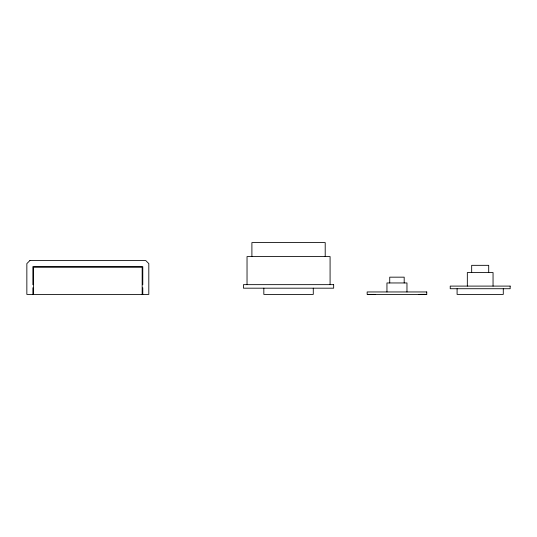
<?xml version="1.0" encoding="UTF-8"?>
<svg xmlns="http://www.w3.org/2000/svg" width="537" height="537" viewBox="0 0 537 537"><rect width="100%" height="100%" fill="white"/><g stroke="black" fill="none" stroke-linecap="round" stroke-linejoin="round"><path stroke-width="0.81" d="M418.759 294.404L426.754 294.363M373.718 294.39L373.322 294.39M419.806 294.363L424.942 294.363M367.926 294.39L375.148 294.404M503.283 288.725L503.283 294.404L457.094 294.404L457.094 288.725M493.047 286.1L493.047 272.548L467.331 272.548L467.331 286.1M488.704 272.548L488.704 265.332L471.674 265.332L471.674 272.548M406.965 291.953L406.965 282.959L386.949 282.959L386.949 291.953M404.186 282.959L404.186 277.166L389.728 277.166L389.728 282.959M330.08 284.65L330.08 256.579L247.033 256.579L247.033 284.65M325.207 256.579L325.207 242.596L251.9 242.596L251.9 256.579M313.279 288.181L313.279 294.404L263.828 294.404L263.828 288.181M142.775 284.744L142.775 266.627L32.885 266.627L32.885 284.744M142.775 287.758L142.775 294.404M142.171 294.404L142.171 267.231L33.489 267.231L33.489 294.404M32.885 287.745L32.885 294.404M29.871 260.593L26.85 263.607L26.85 294.404L148.809 294.404L148.809 263.607L145.789 260.593L29.871 260.593M333.658 284.65L243.456 284.65L243.456 288.181L333.658 288.181L333.658 284.65M510.15 286.1L450.228 286.1L450.228 288.725L510.15 288.725L510.15 286.1M426.754 291.953L367.16 291.953L367.16 294.404L426.754 294.404L426.754 291.953"/></g></svg>
